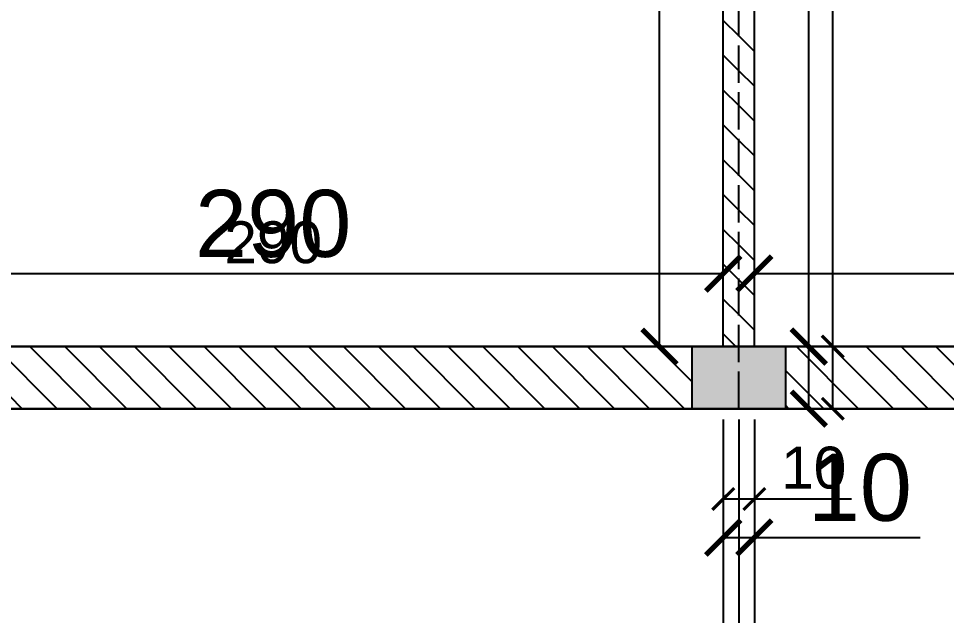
# Model space of a CAD drawing. Header units: millimetres. Extents: x -26398 to 135532, y -376633 to 43268.
# Drawn here: x 8905 to 9203.9, y -358941.6 to -358749.2 of the extents above; entities that cross this region are included whole.
import ezdxf

# ---------------------------------------------------------------- set-up
doc = ezdxf.new("R2010")
doc.units = ezdxf.units.MM
doc.linetypes.add('ACAD_ISO02W100', pattern=[15, 12, -3])
for name, color, linetype in [('0 @ 5', 7, 'Continuous'), ('0 @ 8', 7, 'Continuous'), ('trục chia', 160, 'ACAD_ISO02W100'), ('TƯỜNG', 52, 'Continuous'), ('TƯỜNG @ 5', 52, 'Continuous'), ('TƯỜNG @ 8', 52, 'Continuous')]:
    doc.layers.add(name, color=color, linetype=linetype)
doc.styles.get("Standard").update_dxf_attribs({"font": 'arial.ttf'})
doc.dimstyles.new('SCALE dimmatbang', dxfattribs={"dimscale": 70, "dimtxt": 2.7, "dimasz": 1.4, "dimexe": 1.7, "dimexo": 0.7, "dimtad": 1, "dimtoh": 1, "dimdec": 1, "dimtxsty": 'Standard', "dimblk": 'ARCHTICK', "dimcen": 2.5, "dimclrd": 1, "dimclre": 256, "dimadec": 0, "dimazin": 0, "dimtfac": 1, "dimtdec": 1, "dimtmove": 0, "dimatfit": 3, "dimfxl": 1, "dimarcsym": 0})

# ---------------------------------------------------------------- blocks, each defined once
blk = doc.blocks.new('_ArchTick')
at = {"color": 0, "linetype": 'ByBlock', "const_width": 0.15}
blk.add_lwpolyline([(-0.5, -0.5), (0.5, 0.5)], dxfattribs=at)
blk = doc.blocks.new('*D7876')
at = {"color": 1, "lineweight": -2, "transparency": 16777216}
for p, q in [((9159.57, -358854.95), (9159.57, -358616.95)), ((9159.57, -358616.95), (9195.8, -358616.95)), ((9159.57, -358874.95), (9159.57, -358854.95))]:
    blk.add_line(p, q, dxfattribs=at)
at = {"lineweight": -2, "transparency": 16777216}
for p, q in [((9158.15, -358854.95), (9173.17, -358854.95)), ((9158.15, -358874.95), (9173.17, -358874.95))]:
    blk.add_line(p, q, dxfattribs=at)
at = {"layer": 'DEFPOINTS', "color": 0, "transparency": 16777216}
for p in [(9152.55, -358854.95), (9159.57, -358854.95), (9152.55, -358874.95)]:
    blk.add_point(p, dxfattribs=at)
at = {"color": 1, "lineweight": -2, "transparency": 16777216, "xscale": 11.2, "yscale": 11.2, "zscale": 11.2}
for p, rotation in [((9159.57, -358854.95), 90), ((9159.57, -358874.95), 270)]:
    blk.add_blockref('_ArchTick', p, dxfattribs=dict(at, rotation=rotation))
at = {"color": 0, "transparency": 16777216, "insert": (9180.18, -358600.92), "char_height": 21.6, "attachment_point": 5}
blk.add_mtext('20', dxfattribs=at)
blk = doc.blocks.new('*D7877')
at = {"color": 1, "lineweight": -2, "transparency": 16777216}
for p, q in [((9167.3, -358854.95), (9167.3, -358616.95)), ((9167.3, -358616.95), (9189.94, -358616.95)), ((9167.3, -358874.95), (9167.3, -358854.95))]:
    blk.add_line(p, q, dxfattribs=at)
at = {"lineweight": -2, "transparency": 16777216}
for p, q in [((9156.05, -358854.95), (9175.8, -358854.95)), ((9156.05, -358874.95), (9175.8, -358874.95))]:
    blk.add_line(p, q, dxfattribs=at)
at = {"layer": 'DEFPOINTS', "color": 0, "transparency": 16777216}
for p in [(9152.55, -358854.95), (9167.3, -358854.95), (9152.55, -358874.95)]:
    blk.add_point(p, dxfattribs=at)
at = {"color": 1, "lineweight": -2, "transparency": 16777216, "xscale": 7, "yscale": 7, "zscale": 7}
for p, rotation in [((9167.3, -358854.95), 90), ((9167.3, -358874.95), 270)]:
    blk.add_blockref('_ArchTick', p, dxfattribs=dict(at, rotation=rotation))
at = {"color": 0, "transparency": 16777216, "insert": (9180.18, -358606.93), "char_height": 13.5, "attachment_point": 5}
blk.add_mtext('20', dxfattribs=at)
blk = doc.blocks.new('*D7914')
at = {"layer": 'DEFPOINTS', "color": 0, "transparency": 16777216}
for p in [(9132.05, -358831.41), (8842.05, -358854.95), (9132.05, -358854.95)]:
    blk.add_point(p, dxfattribs=at)
at = {"layer": 'TƯỜNG', "lineweight": -2, "transparency": 16777216}
for p, q in [((8842.05, -358849.35), (8842.05, -358817.81)), ((9132.05, -358849.35), (9132.05, -358817.81))]:
    blk.add_line(p, q, dxfattribs=at)
at = {"layer": 'TƯỜNG', "color": 1, "lineweight": -2, "transparency": 16777216}
blk.add_line((8842.05, -358831.41), (9132.05, -358831.41), dxfattribs=at)
at = {"layer": 'TƯỜNG', "color": 1, "lineweight": -2, "transparency": 16777216, "xscale": 11.2, "yscale": 11.2, "zscale": 11.2, "rotation": 180}
blk.add_blockref('_ArchTick', (8842.05, -358831.41), dxfattribs=at)
at = {"layer": 'TƯỜNG', "color": 1, "lineweight": -2, "transparency": 16777216, "xscale": 11.2, "yscale": 11.2, "zscale": 11.2}
blk.add_blockref('_ArchTick', (9132.05, -358831.41), dxfattribs=at)
at = {"layer": 'TƯỜNG', "color": 0, "transparency": 16777216, "insert": (8987.05, -358815.39), "char_height": 21.6, "attachment_point": 5}
blk.add_mtext('290', dxfattribs=at)
blk = doc.blocks.new('*D7915')
at = {"layer": 'DEFPOINTS', "color": 0, "transparency": 16777216}
for p in [(9132.05, -358831.41), (8842.05, -358854.95), (9132.05, -358854.95)]:
    blk.add_point(p, dxfattribs=at)
at = {"layer": 'TƯỜNG', "lineweight": -2, "transparency": 16777216}
for p, q in [((8842.05, -358851.45), (8842.05, -358822.91)), ((9132.05, -358851.45), (9132.05, -358822.91))]:
    blk.add_line(p, q, dxfattribs=at)
at = {"layer": 'TƯỜNG', "color": 1, "lineweight": -2, "transparency": 16777216}
blk.add_line((8842.05, -358831.41), (9132.05, -358831.41), dxfattribs=at)
at = {"layer": 'TƯỜNG', "color": 1, "lineweight": -2, "transparency": 16777216, "xscale": 7, "yscale": 7, "zscale": 7, "rotation": 180}
blk.add_blockref('_ArchTick', (8842.05, -358831.41), dxfattribs=at)
at = {"layer": 'TƯỜNG', "color": 1, "lineweight": -2, "transparency": 16777216, "xscale": 7, "yscale": 7, "zscale": 7}
blk.add_blockref('_ArchTick', (9132.05, -358831.41), dxfattribs=at)
at = {"layer": 'TƯỜNG', "color": 0, "transparency": 16777216, "insert": (8987.05, -358821.4), "char_height": 13.5, "attachment_point": 5}
blk.add_mtext('290', dxfattribs=at)
blk = doc.blocks.new('*D7916')
at = {"lineweight": -2, "transparency": 16777216}
for p, q in [((9126.45, -358484.95), (9097.9, -358484.95)), ((9126.45, -358854.95), (9097.9, -358854.95))]:
    blk.add_line(p, q, dxfattribs=at)
at = {"color": 1, "lineweight": -2, "transparency": 16777216}
blk.add_line((9111.5, -358854.95), (9111.5, -358484.95), dxfattribs=at)
at = {"layer": 'DEFPOINTS', "color": 0, "transparency": 16777216}
for p in [(9111.5, -358484.95), (9132.05, -358484.95), (9132.05, -358854.95)]:
    blk.add_point(p, dxfattribs=at)
at = {"color": 1, "lineweight": -2, "transparency": 16777216, "xscale": 11.2, "yscale": 11.2, "zscale": 11.2}
for p, rotation in [((9111.5, -358484.95), 90), ((9111.5, -358854.95), 270)]:
    blk.add_blockref('_ArchTick', p, dxfattribs=dict(at, rotation=rotation))
at = {"color": 0, "transparency": 16777216, "insert": (9095.46, -358669.95), "char_height": 21.6, "attachment_point": 5, "rotation": 90}
blk.add_mtext('370', dxfattribs=at)
blk = doc.blocks.new('*D7917')
at = {"lineweight": -2, "transparency": 16777216}
for p, q in [((9128.55, -358484.95), (9103, -358484.95)), ((9128.55, -358854.95), (9103, -358854.95))]:
    blk.add_line(p, q, dxfattribs=at)
at = {"color": 1, "lineweight": -2, "transparency": 16777216}
blk.add_line((9111.5, -358854.95), (9111.5, -358484.95), dxfattribs=at)
at = {"layer": 'DEFPOINTS', "color": 0, "transparency": 16777216}
for p in [(9111.5, -358484.95), (9132.05, -358484.95), (9132.05, -358854.95)]:
    blk.add_point(p, dxfattribs=at)
at = {"color": 1, "lineweight": -2, "transparency": 16777216, "xscale": 7, "yscale": 7, "zscale": 7}
for p, rotation in [((9111.5, -358484.95), 90), ((9111.5, -358854.95), 270)]:
    blk.add_blockref('_ArchTick', p, dxfattribs=dict(at, rotation=rotation))
at = {"color": 0, "transparency": 16777216, "insert": (9101.47, -358669.95), "char_height": 13.5, "attachment_point": 5, "rotation": 90}
blk.add_mtext('370', dxfattribs=at)
blk = doc.blocks.new('*D7918')
at = {"lineweight": -2, "transparency": 16777216}
for p, q in [((9142.05, -358849.35), (9142.05, -358817.81)), ((9432.05, -358849.35), (9432.05, -358817.81))]:
    blk.add_line(p, q, dxfattribs=at)
at = {"color": 1, "lineweight": -2, "transparency": 16777216}
blk.add_line((9142.05, -358831.41), (9432.05, -358831.41), dxfattribs=at)
at = {"layer": 'DEFPOINTS', "color": 0, "transparency": 16777216}
for p in [(9432.05, -358831.41), (9142.05, -358854.95), (9432.05, -358854.95)]:
    blk.add_point(p, dxfattribs=at)
at = {"color": 1, "lineweight": -2, "transparency": 16777216, "xscale": 11.2, "yscale": 11.2, "zscale": 11.2, "rotation": 180}
blk.add_blockref('_ArchTick', (9142.05, -358831.41), dxfattribs=at)
at = {"color": 1, "lineweight": -2, "transparency": 16777216, "xscale": 11.2, "yscale": 11.2, "zscale": 11.2}
blk.add_blockref('_ArchTick', (9432.05, -358831.41), dxfattribs=at)
at = {"color": 0, "transparency": 16777216, "insert": (9287.05, -358815.39), "char_height": 21.6, "attachment_point": 5}
blk.add_mtext('290', dxfattribs=at)
blk = doc.blocks.new('*D7919')
at = {"lineweight": -2, "transparency": 16777216}
for p, q in [((9142.05, -358851.45), (9142.05, -358822.91)), ((9432.05, -358851.45), (9432.05, -358822.91))]:
    blk.add_line(p, q, dxfattribs=at)
at = {"color": 1, "lineweight": -2, "transparency": 16777216}
blk.add_line((9142.05, -358831.41), (9432.05, -358831.41), dxfattribs=at)
at = {"layer": 'DEFPOINTS', "color": 0, "transparency": 16777216}
for p in [(9432.05, -358831.41), (9142.05, -358854.95), (9432.05, -358854.95)]:
    blk.add_point(p, dxfattribs=at)
at = {"color": 1, "lineweight": -2, "transparency": 16777216, "xscale": 7, "yscale": 7, "zscale": 7, "rotation": 180}
blk.add_blockref('_ArchTick', (9142.05, -358831.41), dxfattribs=at)
at = {"color": 1, "lineweight": -2, "transparency": 16777216, "xscale": 7, "yscale": 7, "zscale": 7}
blk.add_blockref('_ArchTick', (9432.05, -358831.41), dxfattribs=at)
at = {"color": 0, "transparency": 16777216, "insert": (9287.05, -358821.4), "char_height": 13.5, "attachment_point": 5}
blk.add_mtext('290', dxfattribs=at)
blk = doc.blocks.new('*D7751')
at = {"lineweight": -2, "transparency": 16777216}
for p, q in [((8842.05, -358880.55), (8842.05, -358990.54)), ((9132.05, -358880.55), (9132.05, -358990.54))]:
    blk.add_line(p, q, dxfattribs=at)
at = {"color": 1, "lineweight": -2, "transparency": 16777216}
blk.add_line((8842.05, -358976.94), (9132.05, -358976.94), dxfattribs=at)
at = {"layer": 'DEFPOINTS', "color": 0, "transparency": 16777216}
for p in [(8842.05, -358874.95), (9132.05, -358874.95), (9132.05, -358976.94)]:
    blk.add_point(p, dxfattribs=at)
at = {"color": 1, "lineweight": -2, "transparency": 16777216, "xscale": 11.2, "yscale": 11.2, "zscale": 11.2, "rotation": 180}
blk.add_blockref('_ArchTick', (8842.05, -358976.94), dxfattribs=at)
at = {"color": 1, "lineweight": -2, "transparency": 16777216, "xscale": 11.2, "yscale": 11.2, "zscale": 11.2}
blk.add_blockref('_ArchTick', (9132.05, -358976.94), dxfattribs=at)
at = {"color": 0, "transparency": 16777216, "insert": (8987.05, -358960.91), "char_height": 21.6, "attachment_point": 5}
blk.add_mtext('290', dxfattribs=at)
blk = doc.blocks.new('*D7752')
at = {"lineweight": -2, "transparency": 16777216}
for p, q in [((8842.05, -358878.45), (8842.05, -358985.44)), ((9132.05, -358878.45), (9132.05, -358985.44))]:
    blk.add_line(p, q, dxfattribs=at)
at = {"color": 1, "lineweight": -2, "transparency": 16777216}
blk.add_line((8842.05, -358976.94), (9132.05, -358976.94), dxfattribs=at)
at = {"layer": 'DEFPOINTS', "color": 0, "transparency": 16777216}
for p in [(8842.05, -358874.95), (9132.05, -358874.95), (9132.05, -358976.94)]:
    blk.add_point(p, dxfattribs=at)
at = {"color": 1, "lineweight": -2, "transparency": 16777216, "xscale": 7, "yscale": 7, "zscale": 7, "rotation": 180}
blk.add_blockref('_ArchTick', (8842.05, -358976.94), dxfattribs=at)
at = {"color": 1, "lineweight": -2, "transparency": 16777216, "xscale": 7, "yscale": 7, "zscale": 7}
blk.add_blockref('_ArchTick', (9132.05, -358976.94), dxfattribs=at)
at = {"color": 0, "transparency": 16777216, "insert": (8987.05, -358966.92), "char_height": 13.5, "attachment_point": 5}
blk.add_mtext('290', dxfattribs=at)
blk = doc.blocks.new('*D7753')
at = {"lineweight": -2, "transparency": 16777216}
for p, q in [((9142.05, -358880.55), (9142.05, -358990.54)), ((9432.05, -358880.55), (9432.05, -358990.54))]:
    blk.add_line(p, q, dxfattribs=at)
at = {"color": 1, "lineweight": -2, "transparency": 16777216}
blk.add_line((9142.05, -358976.94), (9432.05, -358976.94), dxfattribs=at)
at = {"layer": 'DEFPOINTS', "color": 0, "transparency": 16777216}
for p in [(9142.05, -358874.95), (9432.05, -358874.95), (9432.05, -358976.94)]:
    blk.add_point(p, dxfattribs=at)
at = {"color": 1, "lineweight": -2, "transparency": 16777216, "xscale": 11.2, "yscale": 11.2, "zscale": 11.2, "rotation": 180}
blk.add_blockref('_ArchTick', (9142.05, -358976.94), dxfattribs=at)
at = {"color": 1, "lineweight": -2, "transparency": 16777216, "xscale": 11.2, "yscale": 11.2, "zscale": 11.2}
blk.add_blockref('_ArchTick', (9432.05, -358976.94), dxfattribs=at)
at = {"color": 0, "transparency": 16777216, "insert": (9287.05, -358960.91), "char_height": 21.6, "attachment_point": 5}
blk.add_mtext('290', dxfattribs=at)
blk = doc.blocks.new('*D7754')
at = {"lineweight": -2, "transparency": 16777216}
for p, q in [((9142.05, -358878.45), (9142.05, -358985.44)), ((9432.05, -358878.45), (9432.05, -358985.44))]:
    blk.add_line(p, q, dxfattribs=at)
at = {"color": 1, "lineweight": -2, "transparency": 16777216}
blk.add_line((9142.05, -358976.94), (9432.05, -358976.94), dxfattribs=at)
at = {"layer": 'DEFPOINTS', "color": 0, "transparency": 16777216}
for p in [(9142.05, -358874.95), (9432.05, -358874.95), (9432.05, -358976.94)]:
    blk.add_point(p, dxfattribs=at)
at = {"color": 1, "lineweight": -2, "transparency": 16777216, "xscale": 7, "yscale": 7, "zscale": 7, "rotation": 180}
blk.add_blockref('_ArchTick', (9142.05, -358976.94), dxfattribs=at)
at = {"color": 1, "lineweight": -2, "transparency": 16777216, "xscale": 7, "yscale": 7, "zscale": 7}
blk.add_blockref('_ArchTick', (9432.05, -358976.94), dxfattribs=at)
at = {"color": 0, "transparency": 16777216, "insert": (9287.05, -358966.92), "char_height": 13.5, "attachment_point": 5}
blk.add_mtext('290', dxfattribs=at)
blk = doc.blocks.new('*D7771')
at = {"lineweight": -2, "transparency": 16777216}
for p, q in [((9132.05, -358880.55), (9132.05, -358930.07)), ((9142.05, -358880.55), (9142.05, -358930.07))]:
    blk.add_line(p, q, dxfattribs=at)
at = {"color": 1, "lineweight": -2, "transparency": 16777216}
for p, q in [((9132.05, -358916.47), (9142.05, -358916.47)), ((9142.05, -358916.47), (9195.44, -358916.47))]:
    blk.add_line(p, q, dxfattribs=at)
at = {"layer": 'DEFPOINTS', "color": 0, "transparency": 16777216}
for p in [(9132.05, -358874.95), (9142.05, -358874.95), (9142.05, -358916.47)]:
    blk.add_point(p, dxfattribs=at)
at = {"color": 1, "lineweight": -2, "transparency": 16777216, "xscale": 11.2, "yscale": 11.2, "zscale": 11.2, "rotation": 180}
blk.add_blockref('_ArchTick', (9132.05, -358916.47), dxfattribs=at)
at = {"color": 1, "lineweight": -2, "transparency": 16777216, "xscale": 11.2, "yscale": 11.2, "zscale": 11.2}
blk.add_blockref('_ArchTick', (9142.05, -358916.47), dxfattribs=at)
at = {"color": 0, "transparency": 16777216, "insert": (9176.02, -358900.44), "char_height": 21.6, "attachment_point": 5}
blk.add_mtext('10', dxfattribs=at)
blk = doc.blocks.new('*D7772')
at = {"lineweight": -2, "transparency": 16777216}
for p, q in [((9132.05, -358878.45), (9132.05, -358912.54)), ((9142.05, -358878.45), (9142.05, -358912.54))]:
    blk.add_line(p, q, dxfattribs=at)
at = {"color": 1, "lineweight": -2, "transparency": 16777216}
for p, q in [((9132.05, -358904.04), (9142.05, -358904.04)), ((9142.05, -358904.04), (9173.32, -358904.04))]:
    blk.add_line(p, q, dxfattribs=at)
at = {"layer": 'DEFPOINTS', "color": 0, "transparency": 16777216}
for p in [(9132.05, -358874.95), (9142.05, -358874.95), (9142.05, -358904.04)]:
    blk.add_point(p, dxfattribs=at)
at = {"color": 1, "lineweight": -2, "transparency": 16777216, "xscale": 7, "yscale": 7, "zscale": 7, "rotation": 180}
blk.add_blockref('_ArchTick', (9132.05, -358904.04), dxfattribs=at)
at = {"color": 1, "lineweight": -2, "transparency": 16777216, "xscale": 7, "yscale": 7, "zscale": 7}
blk.add_blockref('_ArchTick', (9142.05, -358904.04), dxfattribs=at)
at = {"color": 0, "transparency": 16777216, "insert": (9161.18, -358894.03), "char_height": 13.5, "attachment_point": 5}
blk.add_mtext('10', dxfattribs=at)
blk = doc.blocks.new('*D7717')
at = {"lineweight": -2, "transparency": 16777216}
for p, q in [((8837.05, -358880.55), (8837.05, -359105.27)), ((9137.05, -358880.55), (9137.05, -359105.27))]:
    blk.add_line(p, q, dxfattribs=at)
at = {"color": 1, "lineweight": -2, "transparency": 16777216}
blk.add_line((8837.05, -359091.67), (9137.05, -359091.67), dxfattribs=at)
at = {"layer": 'DEFPOINTS', "color": 0, "transparency": 16777216}
for p in [(8837.05, -358874.95), (9137.05, -358874.95), (9137.05, -359091.67)]:
    blk.add_point(p, dxfattribs=at)
at = {"color": 1, "lineweight": -2, "transparency": 16777216, "xscale": 11.2, "yscale": 11.2, "zscale": 11.2, "rotation": 180}
blk.add_blockref('_ArchTick', (8837.05, -359091.67), dxfattribs=at)
at = {"color": 1, "lineweight": -2, "transparency": 16777216, "xscale": 11.2, "yscale": 11.2, "zscale": 11.2}
blk.add_blockref('_ArchTick', (9137.05, -359091.67), dxfattribs=at)
at = {"color": 0, "transparency": 16777216, "insert": (8987.05, -359075.63), "char_height": 21.6, "attachment_point": 5}
blk.add_mtext('300', dxfattribs=at)
blk = doc.blocks.new('*D7718')
at = {"lineweight": -2, "transparency": 16777216}
for p, q in [((8837.05, -358878.45), (8837.05, -359100.17)), ((9137.05, -358878.45), (9137.05, -359100.17))]:
    blk.add_line(p, q, dxfattribs=at)
at = {"color": 1, "lineweight": -2, "transparency": 16777216}
blk.add_line((8837.05, -359091.67), (9137.05, -359091.67), dxfattribs=at)
at = {"layer": 'DEFPOINTS', "color": 0, "transparency": 16777216}
for p in [(8837.05, -358874.95), (9137.05, -358874.95), (9137.05, -359091.67)]:
    blk.add_point(p, dxfattribs=at)
at = {"color": 1, "lineweight": -2, "transparency": 16777216, "xscale": 7, "yscale": 7, "zscale": 7, "rotation": 180}
blk.add_blockref('_ArchTick', (8837.05, -359091.67), dxfattribs=at)
at = {"color": 1, "lineweight": -2, "transparency": 16777216, "xscale": 7, "yscale": 7, "zscale": 7}
blk.add_blockref('_ArchTick', (9137.05, -359091.67), dxfattribs=at)
at = {"color": 0, "transparency": 16777216, "insert": (8987.05, -359081.65), "char_height": 13.5, "attachment_point": 5}
blk.add_mtext('300', dxfattribs=at)
blk = doc.blocks.new('*D7719')
at = {"lineweight": -2, "transparency": 16777216}
for p, q in [((9137.05, -358880.55), (9137.05, -359105.27)), ((9437.05, -358880.55), (9437.05, -359105.27))]:
    blk.add_line(p, q, dxfattribs=at)
at = {"color": 1, "lineweight": -2, "transparency": 16777216}
blk.add_line((9137.05, -359091.67), (9437.05, -359091.67), dxfattribs=at)
at = {"layer": 'DEFPOINTS', "color": 0, "transparency": 16777216}
for p in [(9137.05, -358874.95), (9437.05, -358874.95), (9437.05, -359091.67)]:
    blk.add_point(p, dxfattribs=at)
at = {"color": 1, "lineweight": -2, "transparency": 16777216, "xscale": 11.2, "yscale": 11.2, "zscale": 11.2, "rotation": 180}
blk.add_blockref('_ArchTick', (9137.05, -359091.67), dxfattribs=at)
at = {"color": 1, "lineweight": -2, "transparency": 16777216, "xscale": 11.2, "yscale": 11.2, "zscale": 11.2}
blk.add_blockref('_ArchTick', (9437.05, -359091.67), dxfattribs=at)
at = {"color": 0, "transparency": 16777216, "insert": (9287.05, -359075.63), "char_height": 21.6, "attachment_point": 5}
blk.add_mtext('300', dxfattribs=at)
blk = doc.blocks.new('*D7720')
at = {"lineweight": -2, "transparency": 16777216}
for p, q in [((9137.05, -358878.45), (9137.05, -359100.17)), ((9437.05, -358878.45), (9437.05, -359100.17))]:
    blk.add_line(p, q, dxfattribs=at)
at = {"color": 1, "lineweight": -2, "transparency": 16777216}
blk.add_line((9137.05, -359091.67), (9437.05, -359091.67), dxfattribs=at)
at = {"layer": 'DEFPOINTS', "color": 0, "transparency": 16777216}
for p in [(9137.05, -358874.95), (9437.05, -358874.95), (9437.05, -359091.67)]:
    blk.add_point(p, dxfattribs=at)
at = {"color": 1, "lineweight": -2, "transparency": 16777216, "xscale": 7, "yscale": 7, "zscale": 7, "rotation": 180}
blk.add_blockref('_ArchTick', (9137.05, -359091.67), dxfattribs=at)
at = {"color": 1, "lineweight": -2, "transparency": 16777216, "xscale": 7, "yscale": 7, "zscale": 7}
blk.add_blockref('_ArchTick', (9437.05, -359091.67), dxfattribs=at)
at = {"color": 0, "transparency": 16777216, "insert": (9287.05, -359081.65), "char_height": 13.5, "attachment_point": 5}
blk.add_mtext('300', dxfattribs=at)
blk = doc.blocks.new('*U9180')
at = {"layer": '0 @ 5'}
dim = blk.add_linear_dim(base=(9167.3, -358854.95), p1=(9152.55, -358874.95), p2=(9152.55, -358854.95), angle=90, dimstyle='SCALE dimmatbang', override={"dimscale": 5, "dimtix": 0, "dimtofl": 1, "dimtmove": 0, "dimatfit": 3}, dxfattribs=at)
dim.commit()
dim.dimension.update_dxf_attribs({"geometry": '*D7877', "text_midpoint": (9180.18, -358616.95), "dimtype": 128})
at = {"layer": '0 @ 8'}
dim = blk.add_linear_dim(base=(9159.57, -358854.95), p1=(9152.55, -358874.95), p2=(9152.55, -358854.95), angle=90, dimstyle='SCALE dimmatbang', override={"dimscale": 8, "dimtix": 0, "dimtofl": 1, "dimtmove": 0, "dimatfit": 3}, dxfattribs=at)
dim.commit()
dim.dimension.update_dxf_attribs({"geometry": '*D7876', "text_midpoint": (9180.18, -358616.95), "dimtype": 128})
blk = doc.blocks.new('*U9252')
at = {"layer": 'TƯỜNG @ 5'}
dim = blk.add_linear_dim(base=(9132.05, -358831.41), p1=(8842.05, -358854.95), p2=(9132.05, -358854.95), angle=180, dimstyle='SCALE dimmatbang', override={"dimscale": 5, "dimtix": 0, "dimtofl": 1, "dimtmove": 0, "dimatfit": 3}, dxfattribs=at)
dim.commit()
dim.dimension.update_dxf_attribs({"geometry": '*D7915', "text_midpoint": (8987.05, -358821.4)})
at = {"layer": 'TƯỜNG @ 8'}
dim = blk.add_linear_dim(base=(9132.05, -358831.41), p1=(8842.05, -358854.95), p2=(9132.05, -358854.95), angle=180, dimstyle='SCALE dimmatbang', override={"dimscale": 8, "dimtix": 0, "dimtofl": 1, "dimtmove": 0, "dimatfit": 3}, dxfattribs=at)
dim.commit()
dim.dimension.update_dxf_attribs({"geometry": '*D7914', "text_midpoint": (8987.05, -358815.39)})
blk = doc.blocks.new('*U9253')
at = {"layer": '0 @ 5'}
dim = blk.add_linear_dim(base=(9111.5, -358484.95), p1=(9132.05, -358854.95), p2=(9132.05, -358484.95), angle=90, dimstyle='SCALE dimmatbang', override={"dimscale": 5, "dimtix": 0, "dimtofl": 1, "dimtmove": 0, "dimatfit": 3}, dxfattribs=at)
dim.commit()
dim.dimension.update_dxf_attribs({"geometry": '*D7917', "text_midpoint": (9101.47, -358669.95)})
at = {"layer": '0 @ 8'}
dim = blk.add_linear_dim(base=(9111.5, -358484.95), p1=(9132.05, -358854.95), p2=(9132.05, -358484.95), angle=90, dimstyle='SCALE dimmatbang', override={"dimscale": 8, "dimtix": 0, "dimtofl": 1, "dimtmove": 0, "dimatfit": 3}, dxfattribs=at)
dim.commit()
dim.dimension.update_dxf_attribs({"geometry": '*D7916', "text_midpoint": (9095.46, -358669.95)})
blk = doc.blocks.new('*U9254')
at = {"layer": '0 @ 5'}
dim = blk.add_linear_dim(base=(9432.05, -358831.41), p1=(9142.05, -358854.95), p2=(9432.05, -358854.95), angle=180, dimstyle='SCALE dimmatbang', override={"dimscale": 5, "dimtix": 0, "dimtofl": 1, "dimtmove": 0, "dimatfit": 3}, dxfattribs=at)
dim.commit()
dim.dimension.update_dxf_attribs({"geometry": '*D7919', "text_midpoint": (9287.05, -358821.4)})
at = {"layer": '0 @ 8'}
dim = blk.add_linear_dim(base=(9432.05, -358831.41), p1=(9142.05, -358854.95), p2=(9432.05, -358854.95), angle=180, dimstyle='SCALE dimmatbang', override={"dimscale": 8, "dimtix": 0, "dimtofl": 1, "dimtmove": 0, "dimatfit": 3}, dxfattribs=at)
dim.commit()
dim.dimension.update_dxf_attribs({"geometry": '*D7918', "text_midpoint": (9287.05, -358815.39)})
blk = doc.blocks.new('*U9300')
at = {"layer": '0 @ 5'}
dim = blk.add_linear_dim(base=(9132.05, -358976.94), p1=(8842.05, -358874.95), p2=(9132.05, -358874.95), angle=180, dimstyle='SCALE dimmatbang', override={"dimscale": 5, "dimtix": 0, "dimtofl": 1, "dimtmove": 0, "dimatfit": 3}, dxfattribs=at)
dim.commit()
dim.dimension.update_dxf_attribs({"geometry": '*D7752', "text_midpoint": (8987.05, -358966.92)})
at = {"layer": '0 @ 8'}
dim = blk.add_linear_dim(base=(9132.05, -358976.94), p1=(8842.05, -358874.95), p2=(9132.05, -358874.95), angle=180, dimstyle='SCALE dimmatbang', override={"dimscale": 8, "dimtix": 0, "dimtofl": 1, "dimtmove": 0, "dimatfit": 3}, dxfattribs=at)
dim.commit()
dim.dimension.update_dxf_attribs({"geometry": '*D7751', "text_midpoint": (8987.05, -358960.91)})
blk = doc.blocks.new('*U9301')
at = {"layer": '0 @ 5'}
dim = blk.add_linear_dim(base=(9432.05, -358976.94), p1=(9142.05, -358874.95), p2=(9432.05, -358874.95), angle=180, dimstyle='SCALE dimmatbang', override={"dimscale": 5, "dimtix": 0, "dimtofl": 1, "dimtmove": 0, "dimatfit": 3}, dxfattribs=at)
dim.commit()
dim.dimension.update_dxf_attribs({"geometry": '*D7754', "text_midpoint": (9287.05, -358966.92)})
at = {"layer": '0 @ 8'}
dim = blk.add_linear_dim(base=(9432.05, -358976.94), p1=(9142.05, -358874.95), p2=(9432.05, -358874.95), angle=180, dimstyle='SCALE dimmatbang', override={"dimscale": 8, "dimtix": 0, "dimtofl": 1, "dimtmove": 0, "dimatfit": 3}, dxfattribs=at)
dim.commit()
dim.dimension.update_dxf_attribs({"geometry": '*D7753', "text_midpoint": (9287.05, -358960.91)})
blk = doc.blocks.new('*U9310')
at = {"layer": '0 @ 5'}
dim = blk.add_linear_dim(base=(9142.05, -358904.04), p1=(9132.05, -358874.95), p2=(9142.05, -358874.95), angle=180, dimstyle='SCALE dimmatbang', override={"dimscale": 5, "dimtix": 0, "dimtofl": 1, "dimtmove": 0, "dimatfit": 3}, dxfattribs=at)
dim.commit()
dim.dimension.update_dxf_attribs({"geometry": '*D7772', "text_midpoint": (9161.18, -358894.03)})
at = {"layer": '0 @ 8'}
dim = blk.add_linear_dim(base=(9142.05, -358916.47), p1=(9132.05, -358874.95), p2=(9142.05, -358874.95), angle=180, dimstyle='SCALE dimmatbang', override={"dimscale": 8, "dimtix": 0, "dimtofl": 1, "dimtmove": 0, "dimatfit": 3}, dxfattribs=at)
dim.commit()
dim.dimension.update_dxf_attribs({"geometry": '*D7771', "text_midpoint": (9176.02, -358916.47), "dimtype": 128})
blk = doc.blocks.new('*U9319')
at = {"layer": '0 @ 5'}
dim = blk.add_linear_dim(base=(9137.05, -359091.67), p1=(8837.05, -358874.95), p2=(9137.05, -358874.95), angle=180, dimstyle='SCALE dimmatbang', override={"dimscale": 5, "dimtix": 0, "dimtofl": 1, "dimtmove": 0, "dimatfit": 3}, dxfattribs=at)
dim.commit()
dim.dimension.update_dxf_attribs({"geometry": '*D7718', "text_midpoint": (8987.05, -359081.65)})
at = {"layer": '0 @ 8'}
dim = blk.add_linear_dim(base=(9137.05, -359091.67), p1=(8837.05, -358874.95), p2=(9137.05, -358874.95), angle=180, dimstyle='SCALE dimmatbang', override={"dimscale": 8, "dimtix": 0, "dimtofl": 1, "dimtmove": 0, "dimatfit": 3}, dxfattribs=at)
dim.commit()
dim.dimension.update_dxf_attribs({"geometry": '*D7717', "text_midpoint": (8987.05, -359075.63)})
blk = doc.blocks.new('*U9320')
at = {"layer": '0 @ 5'}
dim = blk.add_linear_dim(base=(9437.05, -359091.67), p1=(9137.05, -358874.95), p2=(9437.05, -358874.95), angle=180, dimstyle='SCALE dimmatbang', override={"dimscale": 5, "dimtix": 0, "dimtofl": 1, "dimtmove": 0, "dimatfit": 3}, dxfattribs=at)
dim.commit()
dim.dimension.update_dxf_attribs({"geometry": '*D7720', "text_midpoint": (9287.05, -359081.65)})
at = {"layer": '0 @ 8'}
dim = blk.add_linear_dim(base=(9437.05, -359091.67), p1=(9137.05, -358874.95), p2=(9437.05, -358874.95), angle=180, dimstyle='SCALE dimmatbang', override={"dimscale": 8, "dimtix": 0, "dimtofl": 1, "dimtmove": 0, "dimatfit": 3}, dxfattribs=at)
dim.commit()
dim.dimension.update_dxf_attribs({"geometry": '*D7719', "text_midpoint": (9287.05, -359075.63)})

msp = doc.modelspace()

# ---------------------------------------------------------------- hatches: boundary and pattern name
h = msp.add_hatch(color=1)
h.dxf.hatch_style = 1
h.paths.add_polyline_path([(9122.05, -358874.95), (9152.05, -358874.95), (9152.05, -358854.95), (9122.05, -358854.95)])
at = {"layer": 'TƯỜNG'}
h = msp.add_hatch(dxfattribs=at)
h.set_pattern_fill('ANSI31', color=256, scale=2.5, angle=90)
h.set_pattern_definition([(135, (-202.924, -361103.396), (-5.61266, -5.61266), [])])
h.paths.add_polyline_path([(10837.05, -358854.95), (10837.05, -358874.95), (11027.42, -358874.95), (11027.42, -358854.95)])
h.paths.add_polyline_path([(10817.05, -358484.95), (10817.05, -358854.95), (10837.05, -358854.95), (10837.05, -358484.95)])
h.paths.add_polyline_path([(10637.05, -358854.95), (10452.05, -358854.95), (10452.05, -358874.95), (10817.05, -358874.95), (10817.05, -358854.95)])
h.paths.add_polyline_path([(11057.42, -358854.95), (11057.42, -358874.95), (11237.05, -358874.95), (11237.05, -358854.95)])
h.paths.add_polyline_path([(11237.05, -358854.95), (11237.05, -358874.95), (11417.05, -358874.95), (11417.05, -358854.95)])
h.paths.add_polyline_path([(10052.05, -358854.95), (10052.05, -358874.95), (10422.05, -358874.95), (10422.05, -358854.95)])
h.paths.add_polyline_path([(9452.05, -358854.95), (9452.05, -358874.95), (10022.05, -358874.95), (10022.05, -358854.95)])
h.paths.add_polyline_path([(9152.05, -358854.95), (9152.05, -358874.95), (9422.05, -358874.95), (9422.05, -358860.23), (9416.76, -358854.95)])
h.paths.add_polyline_path([(8852.05, -358854.95), (8852.05, -358873.95), (8853.05, -358874.95), (9122.05, -358874.95), (9122.05, -358854.95)])
h.paths.add_polyline_path([(8257.05, -358854.95), (8257.05, -358874.95), (8822.05, -358874.95), (8822.05, -358855.17), (8821.82, -358854.95)])
h.paths.add_polyline_path([(7936.42, -358854.95), (7437.05, -358854.95), (7437.05, -358874.95), (8237.05, -358874.95), (8237.05, -358854.95), (8042.05, -358854.95)])

# ---------------------------------------------------------------- linework, layer by layer
msp.add_lwpolyline([(9152.05, -358854.95), (9152.05, -358874.95), (9122.05, -358874.95), (9122.05, -358854.95)], close=True)
at = {"layer": 'trục chia'}
msp.add_line((9137.05, -358874.95), (9137.05, -358474.95), dxfattribs=at)
at = {"layer": 'TƯỜNG'}
for p, q in [((9132.05, -358854.95), (9132.05, -358474.95)), ((9142.05, -358854.95), (9142.05, -358474.95)), ((9137.05, -358754.84), (9132.05, -358749.84)), ((9142.05, -358759.84), (9137.05, -358754.84)), ((9137.05, -358766.06), (9132.05, -358761.06)), ((9142.05, -358771.06), (9137.05, -358766.06)), ((9137.05, -358777.29), (9132.05, -358772.29)), ((9142.05, -358782.29), (9137.05, -358777.29)), ((9137.05, -358788.51), (9132.05, -358783.51)), ((9142.05, -358793.51), (9137.05, -358788.51)), ((9137.05, -358799.74), (9132.05, -358794.74)), ((9142.05, -358804.74), (9137.05, -358799.74)), ((9137.05, -358810.96), (9132.05, -358805.96)), ((9142.05, -358815.96), (9137.05, -358810.96)), ((9137.05, -358822.19), (9132.05, -358817.19)), ((9142.05, -358827.19), (9137.05, -358822.19)), ((9137.05, -358833.42), (9132.05, -358828.42)), ((9142.05, -358838.42), (9137.05, -358833.42)), ((9137.05, -358844.64), (9132.05, -358839.64)), ((9142.05, -358849.64), (9137.05, -358844.64)), ((9136.13, -358854.95), (9132.05, -358850.87)), ((7437.05, -358854.95), (11237.05, -358854.95)), ((10817.05, -358854.95), (8257.05, -358854.95)), ((7437.05, -358874.95), (11237.05, -358874.95)), ((10837.05, -358874.95), (8237.05, -358874.95))]:
    msp.add_line(p, q, dxfattribs=at)

# ---------------------------------------------------------------- block references
for name in ['*U9253', '*U9180', '*U9254', '*U9319', '*U9300', '*U9310', '*U9320', '*U9301']:
    msp.add_blockref(name, (0, 0))
msp.add_blockref('*U9252', (0, 0), dxfattribs=at)

doc.saveas('drawing.dxf')
